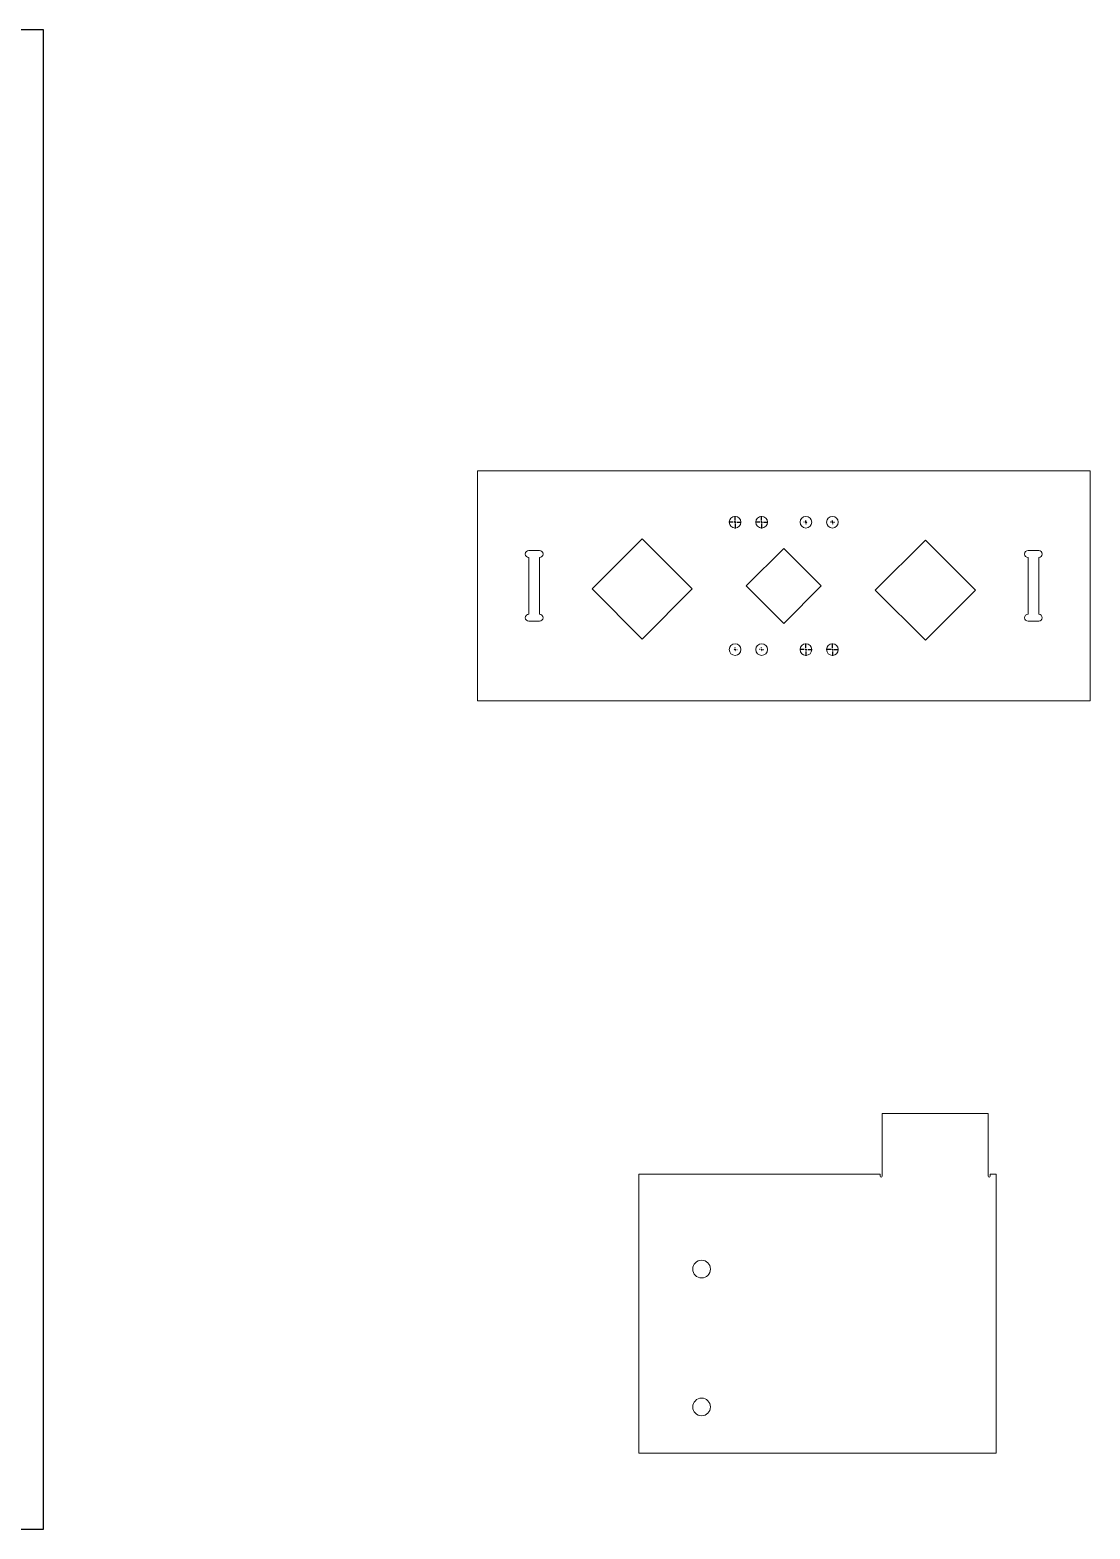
# Model space of a CAD drawing. Header units: millimetres. Extents: x 159972 to 160866, y -91240 to -90816.
# Drawn here: x 160566.6 to 160866.1, y -91240 to -90816.4 of the extents above; entities that cross this region are included whole.
import ezdxf

# ---------------------------------------------------------------- set-up
doc = ezdxf.new("R2010")
doc.units = ezdxf.units.MM
doc.layers.add('10', color=7, linetype='Continuous')
doc.layers.add('9', color=7, linetype='Continuous')

# ---------------------------------------------------------------- blocks, each defined once
blk = doc.blocks.new('SW_CENTERMARKSYMBOL_0')
at = {"layer": '10', "color": 0}
for p, q in [((-1, 0), (-3.5, 0)), ((0, 0), (-0.5, 0)), ((0, 1), (0, 3.5)), ((0, 0), (0, 0.5)), ((0, 0), (0, -0.5)), ((0, 0), (0.5, 0)), ((1, 0), (3.5, 0)), ((0, -1), (0, -3.5))]:
    blk.add_line(p, q, dxfattribs=at)
blk = doc.blocks.new('SW_CENTERMARKSYMBOL_1')
at = {"layer": '10', "color": 0}
for p, q in [((-1, 0), (-3.5, 0)), ((0, 0), (-0.5, 0)), ((0, 1), (0, 3.5)), ((0, 0), (0, 0.5)), ((0, 0), (0, -0.5)), ((0, 0), (0.5, 0)), ((1, 0), (3.5, 0)), ((0, -1), (0, -3.5))]:
    blk.add_line(p, q, dxfattribs=at)
blk = doc.blocks.new('SW_CENTERMARKSYMBOL_2')
at = {"layer": '10', "color": 0}
for p, q in [((-1, 0), (-3.5, 0)), ((0, 0), (-0.5, 0)), ((0, 1), (0, 3.5)), ((0, 0), (0, 0.5)), ((0, 0), (0, -0.5)), ((0, 0), (0.5, 0)), ((1, 0), (3.5, 0)), ((0, -1), (0, -3.5))]:
    blk.add_line(p, q, dxfattribs=at)
blk = doc.blocks.new('SW_CENTERMARKSYMBOL_3')
at = {"layer": '10', "color": 0}
for p, q in [((-1, 0), (-3.5, 0)), ((0, 0), (-0.5, 0)), ((0, 1), (0, 3.5)), ((0, 0), (0, 0.5)), ((0, 0), (0, -0.5)), ((0, 0), (0.5, 0)), ((1, 0), (3.5, 0)), ((0, -1), (0, -3.5))]:
    blk.add_line(p, q, dxfattribs=at)
blk = doc.blocks.new('SW_CENTERMARKSYMBOL_4')
at = {"layer": '10', "color": 0}
for p, q in [((-1, 0), (-1.16, 0)), ((0, 0), (-0.5, 0)), ((0, 1), (0, 1.16)), ((0, 0), (0, 0.5)), ((0, 0), (0, -0.5)), ((0, 0), (0.5, 0)), ((1, 0), (1.16, 0)), ((0, -1), (0, -1.16))]:
    blk.add_line(p, q, dxfattribs=at)
blk = doc.blocks.new('SW_CENTERMARKSYMBOL_5')
at = {"layer": '10', "color": 0}
for p, q in [((-1, 0), (-1.16, 0)), ((0, 0), (-0.5, 0)), ((0, 1), (0, 1.16)), ((0, 0), (0, 0.5)), ((0, 0), (0, -0.5)), ((0, 0), (0.5, 0)), ((1, 0), (1.16, 0)), ((0, -1), (0, -1.16))]:
    blk.add_line(p, q, dxfattribs=at)
blk = doc.blocks.new('SW_CENTERMARKSYMBOL_6')
at = {"layer": '10', "color": 0}
for p, q in [((-1, 0), (-1.16, 0)), ((0, 0), (-0.5, 0)), ((0, 1), (0, 1.16)), ((0, 0), (0, 0.5)), ((0, 0), (0, -0.5)), ((0, 0), (0.5, 0)), ((1, 0), (1.16, 0)), ((0, -1), (0, -1.16))]:
    blk.add_line(p, q, dxfattribs=at)
blk = doc.blocks.new('SW_CENTERMARKSYMBOL_7')
at = {"layer": '10', "color": 0}
for p, q in [((-1, 0), (-1.16, 0)), ((0, 0), (-0.5, 0)), ((0, 1), (0, 1.16)), ((0, 0), (0, 0.5)), ((0, 0), (0, -0.5)), ((0, 0), (0.5, 0)), ((1, 0), (1.16, 0)), ((0, -1), (0, -1.16))]:
    blk.add_line(p, q, dxfattribs=at)

msp = doc.modelspace()

# ---------------------------------------------------------------- linework, layer by layer
at = {"color": 7, "linetype": 'Continuous', "lineweight": 15}
for p, q in [((160693.061, -90941.017), (160693.061, -91006.017)), ((160866.061, -90941.017), (160693.061, -90941.017)), ((160866.061, -91006.017), (160866.061, -90941.017)), ((160725.419, -90974.391), (160739.561, -90960.248)), ((160739.561, -90960.248), (160753.703, -90974.391)), ((160805.419, -90974.728), (160819.561, -90960.586)), ((160819.561, -90960.586), (160833.703, -90974.728)), ((160710.561, -90963.517), (160707.561, -90963.517)), ((160768.955, -90973.517), (160779.561, -90962.91)), ((160779.561, -90962.91), (160790.168, -90973.517)), ((160851.561, -90963.517), (160848.561, -90963.517)), ((160707.561, -90965.517), (160707.561, -90981.517)), ((160710.561, -90981.517), (160710.561, -90965.517)), ((160848.561, -90965.517), (160848.561, -90981.517)), ((160851.561, -90981.517), (160851.561, -90965.517)), ((160739.561, -90988.533), (160725.419, -90974.391)), ((160753.703, -90974.391), (160739.561, -90988.533)), ((160779.561, -90984.123), (160768.955, -90973.517)), ((160790.168, -90973.517), (160779.561, -90984.123)), ((160819.561, -90988.87), (160805.419, -90974.728)), ((160833.703, -90974.728), (160819.561, -90988.87)), ((160707.561, -90983.517), (160710.561, -90983.517)), ((160848.561, -90983.517), (160851.561, -90983.517)), ((160693.061, -91006.017), (160866.061, -91006.017)), ((160807.314, -91122.622), (160837.314, -91122.622)), ((160807.314, -91140.347), (160807.314, -91122.622)), ((160837.314, -91140.347), (160837.314, -91122.622)), ((160738.604, -91139.809), (160738.604, -91218.572)), ((160806.814, -91139.809), (160738.604, -91139.809)), ((160806.814, -91140.347), (160806.814, -91139.809)), ((160839.554, -91139.809), (160837.814, -91139.809)), ((160837.814, -91140.347), (160837.814, -91139.809)), ((160839.554, -91218.572), (160839.554, -91139.809)), ((160738.604, -91218.572), (160839.554, -91218.572)), ((160808.104, -91218.572), (160805.867, -91218.572))]:
    msp.add_line(p, q, dxfattribs=at)
for centre, radius in [((160765.811, -90955.517), 1.65), ((160773.311, -90955.517), 1.65), ((160785.811, -90955.517), 1.65), ((160793.311, -90955.517), 1.65), ((160765.811, -90991.517), 1.65), ((160773.311, -90991.517), 1.65), ((160785.811, -90991.517), 1.65), ((160793.311, -90991.517), 1.65), ((160756.354, -91166.587), 2.5), ((160756.354, -91205.558), 2.5)]:
    msp.add_circle(centre, radius, dxfattribs=at)
for centre, radius, start, end in [((160707.561, -90964.517), 1, 90, 270), ((160710.561, -90964.517), 1, 270, 90), ((160848.561, -90964.517), 1, 90, 270), ((160851.561, -90964.517), 1, 270, 90), ((160707.561, -90982.517), 1, 90, 270), ((160710.561, -90982.517), 1, 270, 90), ((160848.561, -90982.517), 1, 90, 270), ((160851.561, -90982.517), 1, 270, 90), ((160807.064, -91140.347), 0.25, 180, 0), ((160837.564, -91140.347), 0.25, 180, 0)]:
    msp.add_arc(centre, radius, start, end, dxfattribs=at)
at = {"layer": '9', "color": 7}
for p, q in [((160570.445, -90816.419), (159971.527, -90816.419)), ((160570.445, -91240.044), (160570.445, -90816.419)), ((159971.527, -91240.044), (160570.445, -91240.044))]:
    msp.add_line(p, q, dxfattribs=at)

# ---------------------------------------------------------------- block references
at = {"layer": '10', "xscale": 0.5, "yscale": 0.5, "zscale": 0.5}
for name, p in [('SW_CENTERMARKSYMBOL_2', (160765.811, -90955.517)), ('SW_CENTERMARKSYMBOL_1', (160773.311, -90955.517)), ('SW_CENTERMARKSYMBOL_6', (160785.811, -90955.517)), ('SW_CENTERMARKSYMBOL_7', (160793.311, -90955.517)), ('SW_CENTERMARKSYMBOL_3', (160785.811, -90991.517)), ('SW_CENTERMARKSYMBOL_0', (160793.311, -90991.517)), ('SW_CENTERMARKSYMBOL_5', (160765.811, -90991.517)), ('SW_CENTERMARKSYMBOL_4', (160773.311, -90991.517))]:
    msp.add_blockref(name, p, dxfattribs=at)

doc.saveas('drawing.dxf')
